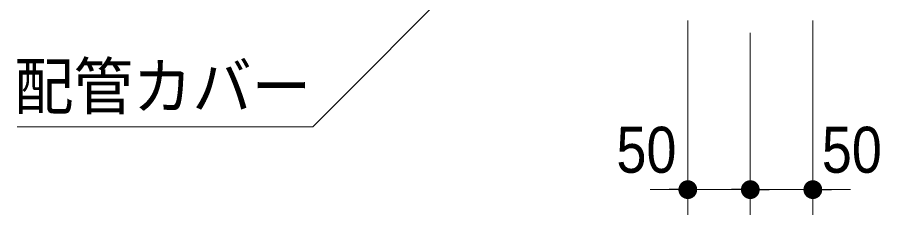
# Model space of a CAD drawing. Units: millimetres, scale not verified. Extents: x -6062 to 6062, y -3045 to 3045.
# Drawn here: x -5124 to -4434, y -2140 to -1982 of the extents above; entities that cross this region are included whole.
import ezdxf
from ezdxf.enums import TextEntityAlignment as Align

# ---------------------------------------------------------------- set-up
doc = ezdxf.new("R2010")
doc.units = ezdxf.units.MM
doc.header["$LTSCALE"] = 20
doc.header["$PDMODE"] = 32
doc.header["$PDSIZE"] = 10
for name, color, linetype, lineweight in [('0-3_0', 7, 'Continuous', 25), ('0-6_2寸法-2', 7, 'Continuous', 15), ('0-7_2寸法-3', 7, 'Continuous', 15)]:
    doc.layers.add(name, color=color, linetype=linetype, lineweight=lineweight)
doc.layers.add('0-4_Defpoints', color=7, linetype='Continuous')
doc.styles.add('ＭＳ Ｐゴシック', font='')
doc.styles.get('ＭＳ Ｐゴシック').set_extended_font_data('MS PGothic')

# ---------------------------------------------------------------- blocks, each defined once
blk = doc.blocks.new('_Dot')
at = {"layer": '0-3_0'}
blk.add_line((-10, 0), (-20, 0), dxfattribs=at)
for points in [[(0, 0), (-4.26, 9.05), (-3.09, 9.51)], [(0, 0), (-3.09, 9.51), (-1.87, 9.82)], [(0, 0), (-1.87, 9.82), (-0.63, 9.98)], [(0, 0), (-0.63, 9.98), (0.63, 9.98)], [(0, 0), (0.63, 9.98), (1.87, 9.82)], [(0, 0), (1.87, 9.82), (3.09, 9.51)], [(0, 0), (3.09, 9.51), (4.26, 9.05)], [(0, 0), (-10, 0), (-9.92, 1.25)], [(0, 0), (-9.92, -1.25), (-10, 0)], [(0, 0), (-9.92, 1.25), (-9.69, 2.49)], [(0, 0), (-9.69, -2.49), (-9.92, -1.25)], [(0, 0), (-9.69, 2.49), (-9.3, 3.68)], [(0, 0), (-9.3, -3.68), (-9.69, -2.49)], [(0, 0), (-9.3, 3.68), (-8.76, 4.82)], [(0, 0), (-8.76, -4.82), (-9.3, -3.68)], [(0, 0), (-8.76, 4.82), (-8.09, 5.88)], [(0, 0), (-8.09, -5.88), (-8.76, -4.82)], [(0, 0), (-8.09, 5.88), (-7.29, 6.85)], [(0, 0), (-7.29, -6.85), (-8.09, -5.88)], [(0, 0), (-7.29, 6.85), (-6.37, 7.71)], [(0, 0), (-6.37, -7.71), (-7.29, -6.85)], [(0, 0), (-6.37, 7.71), (-5.36, 8.44)], [(0, 0), (-5.36, -8.44), (-6.37, -7.71)], [(0, 0), (-5.36, 8.44), (-4.26, 9.05)], [(0, 0), (-4.26, -9.05), (-5.36, -8.44)], [(0, 0), (-3.09, -9.51), (-4.26, -9.05)], [(0, 0), (-1.87, -9.82), (-3.09, -9.51)], [(0, 0), (-0.63, -9.98), (-1.87, -9.82)], [(0, 0), (0.63, -9.98), (-0.63, -9.98)], [(0, 0), (4.26, 9.05), (5.36, 8.44)], [(0, 0), (5.36, 8.44), (6.37, 7.71)], [(0, 0), (6.37, 7.71), (7.29, 6.85)], [(0, 0), (7.29, 6.85), (8.09, 5.88)], [(0, 0), (8.09, 5.88), (8.76, 4.82)], [(0, 0), (8.76, 4.82), (9.3, 3.68)], [(0, 0), (9.3, 3.68), (9.69, 2.49)], [(0, 0), (9.69, 2.49), (9.92, 1.25)], [(0, 0), (9.92, 1.25), (10, 0)], [(0, 0), (1.87, -9.82), (0.63, -9.98)], [(0, 0), (3.09, -9.51), (1.87, -9.82)], [(0, 0), (4.26, -9.05), (3.09, -9.51)], [(0, 0), (5.36, -8.44), (4.26, -9.05)], [(0, 0), (6.37, -7.71), (5.36, -8.44)], [(0, 0), (7.29, -6.85), (6.37, -7.71)], [(0, 0), (8.09, -5.88), (7.29, -6.85)], [(0, 0), (8.76, -4.82), (8.09, -5.88)], [(0, 0), (9.3, -3.68), (8.76, -4.82)], [(0, 0), (9.69, -2.49), (9.3, -3.68)], [(0, 0), (9.92, -1.25), (9.69, -2.49)], [(0, 0), (10, 0), (9.92, -1.25)]]:
    blk.add_solid(points, dxfattribs=at)

msp = doc.modelspace()

# ---------------------------------------------------------------- linework, layer by layer
at = {"layer": '0-4_Defpoints'}
msp.add_point((-4537.5, -2120), dxfattribs=at)
at = {"layer": '0-6_2寸法-2'}
for p, q in [((-4587.5, -1985), (-4587.5, -2140)), ((-4487.5, -1985), (-4487.5, -2140)), ((-4537.5, -1995), (-4537.5, -2140)), ((-4537.5, -1995), (-4537.5, -2140)), ((-4602.51, -2120), (-4617.51, -2120)), ((-4587.5, -2120), (-4537.5, -2120)), ((-4552.51, -2120), (-4567.51, -2120)), ((-4487.5, -2120), (-4537.5, -2120)), ((-4522.49, -2120), (-4507.49, -2120)), ((-4472.49, -2120), (-4457.49, -2120))]:
    msp.add_line(p, q, dxfattribs=at)
at = {"layer": '0-7_2寸法-3'}
msp.add_lwpolyline([(-4637.5, -1820), (-4887.5, -2070), (-5123.83, -2070)], dxfattribs=at)

# ---------------------------------------------------------------- block references
at = {"layer": '0-6_2寸法-2', "xscale": 0.7503418, "yscale": 0.7503418}
for p in [(-4587.5, -2120), (-4537.5, -2120)]:
    msp.add_blockref('_Dot', p, dxfattribs=at)
at = {"layer": '0-6_2寸法-2', "xscale": 0.7503418, "yscale": 0.7503418, "rotation": 180}
for p in [(-4537.5, -2120), (-4487.5, -2120)]:
    msp.add_blockref('_Dot', p, dxfattribs=at)

# ---------------------------------------------------------------- texts
at = {"layer": '0-6_2寸法-2', "style": 'ＭＳ Ｐゴシック', "width": 0.9}
for p in [(-4644.59, -2117.52), (-4480.29, -2117.52)]:
    msp.add_text('50', height=36.66, dxfattribs=at).set_placement(p, align=Align.BOTTOM_LEFT)
at = {"layer": '0-7_2寸法-3', "style": 'ＭＳ Ｐゴシック', "width": 0.95}
msp.add_text('配管カバー', height=36.66, dxfattribs=at).set_placement((-5126.34, -2066.84), align=Align.BOTTOM_LEFT)

doc.saveas('drawing.dxf')
